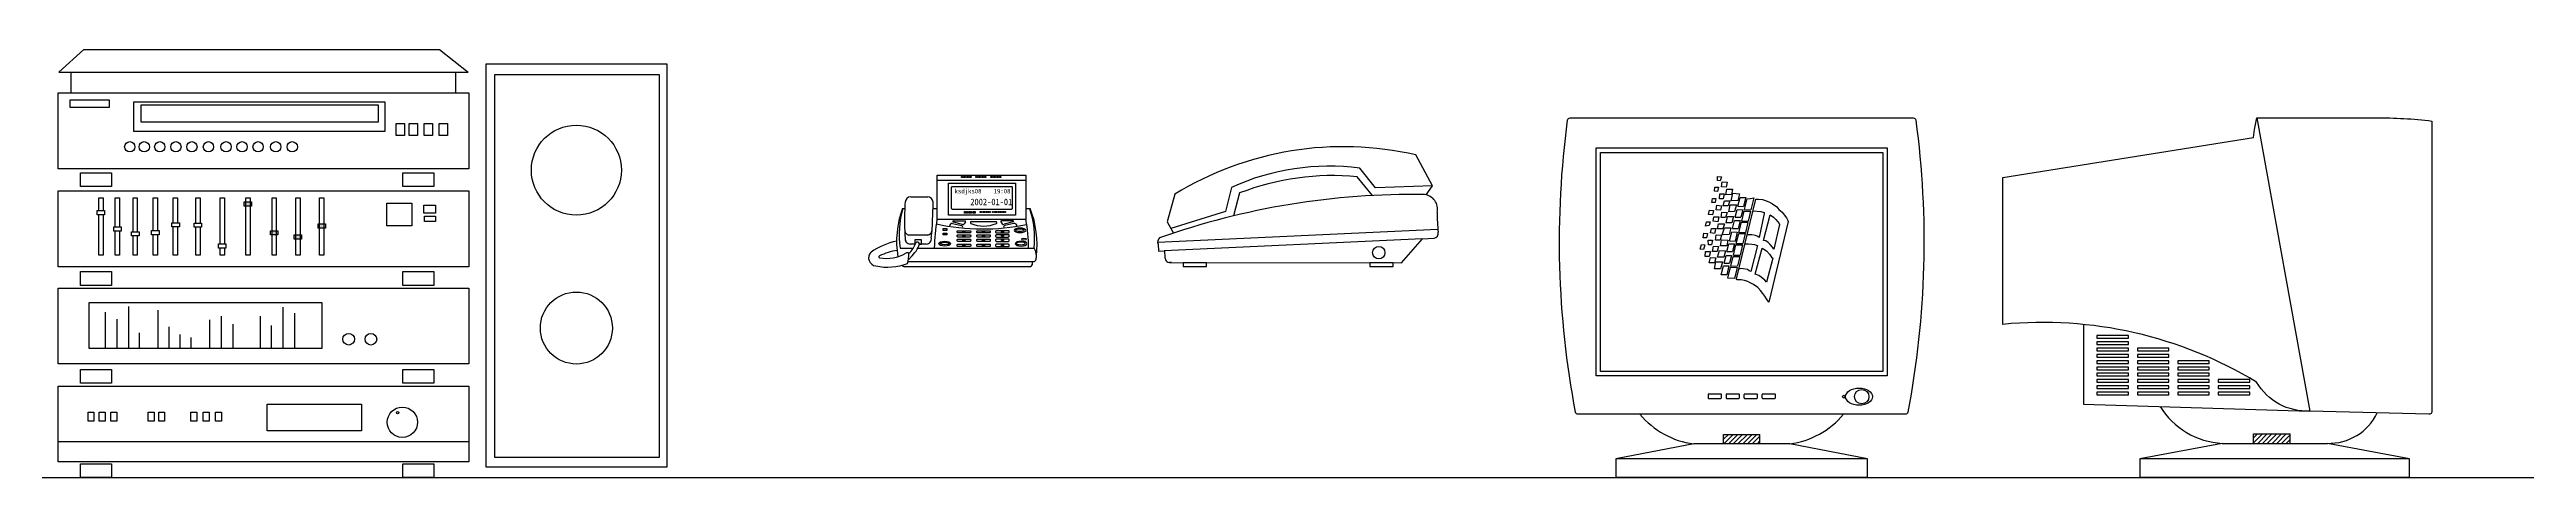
# Model space of a CAD drawing. Header units: inches. Extents: x 11.6 to 54.1, y 10.7 to 35.5.
# Drawn here: x 35.819 to 38.577, y 26.418 to 26.894 of the extents above; entities that cross this region are included whole.
import ezdxf

# ---------------------------------------------------------------- set-up
doc = ezdxf.new("R2010")
doc.units = ezdxf.units.IN
doc.header["$MEASUREMENT"] = 0
for name, color, linetype in [('02', 2, 'Continuous'), ('1', 1, 'Continuous'), ('4', 4, 'Continuous'), ('8', 8, 'Continuous')]:
    doc.layers.add(name, color=color, linetype=linetype)
doc.styles.add('STYLE2', font='')
doc.styles.get('STYLE2').set_extended_font_data('SimHei')
pattern_1 = [(45, (-18.2239644, 31.03808), (-0.00265165043, 0.00265165043), [])]

msp = doc.modelspace()

# ---------------------------------------------------------------- hatches: boundary and pattern name
at = {"layer": '8'}
h = msp.add_hatch(color=256, dxfattribs=at)
h.paths.add_polyline_path([(36.1196, 26.7003), (36.1179, 26.7003), (36.1179, 26.6957), (36.1196, 26.6957)])
h.paths.add_polyline_path([(36.1196, 26.6957), (36.1244, 26.6957), (36.1244, 26.7003), (36.1196, 26.7003)])
h.paths.add_polyline_path([(36.1263, 26.7003), (36.1244, 26.7003), (36.1244, 26.6957), (36.1263, 26.6957)])
h.paths.add_polyline_path([(36.0995, 26.688), (36.0979, 26.688), (36.0979, 26.6833), (36.0995, 26.6833)])
h.paths.add_polyline_path([(36.0979, 26.688), (36.0932, 26.688), (36.0932, 26.6833), (36.0979, 26.6833)])
h.paths.add_polyline_path([(36.0912, 26.6833), (36.0932, 26.6833), (36.0932, 26.688), (36.0912, 26.688)])
h.paths.add_polyline_path([(36.0667, 26.688), (36.0714, 26.688), (36.0714, 26.6926), (36.0667, 26.6926)])
h.paths.add_polyline_path([(36.0667, 26.6926), (36.065, 26.6926), (36.065, 26.688), (36.0667, 26.688)])
h.paths.add_polyline_path([(36.0733, 26.6926), (36.0714, 26.6926), (36.0714, 26.688), (36.0733, 26.688)])
h.paths.add_polyline_path([(36.0375, 26.7249), (36.0356, 26.7249), (36.0356, 26.7202), (36.0375, 26.7202)])
h.paths.add_polyline_path([(36.0422, 26.7202), (36.0422, 26.7249), (36.0375, 26.7249), (36.0375, 26.7202)])
h.paths.add_polyline_path([(36.0439, 26.7249), (36.0422, 26.7249), (36.0422, 26.7202), (36.0439, 26.7202)])
h = msp.add_hatch(dxfattribs=at)
h.set_pattern_fill('ANSI31,_O', color=256, scale=0.03)
h.set_pattern_definition(pattern_1)
h.paths.add_polyline_path([(37.7232, 26.4554), (37.7232, 26.4659), (37.6826, 26.4659), (37.6826, 26.4554)])
h = msp.add_hatch(dxfattribs=at)
h.set_pattern_fill('ANSI31,_O', color=256, scale=0.03)
h.set_pattern_definition(pattern_1)
h.paths.add_polyline_path([(38.2728, 26.4665), (38.2728, 26.456), (38.3134, 26.456), (38.3134, 26.4665)])

# ---------------------------------------------------------------- linework, layer by layer
at = {"layer": '02'}
for p, q in [((35.8293, 26.8694), (35.857, 26.8945)), ((35.857, 26.8945), (36.2532, 26.8945)), ((36.2532, 26.8945), (36.285, 26.8694)), ((35.8293, 26.8694), (36.285, 26.8694)), ((35.843, 26.8461), (35.843, 26.8694)), ((36.2712, 26.8461), (36.2712, 26.8694)), ((36.3049, 26.4295), (36.3049, 26.8785)), ((36.3049, 26.8785), (36.5061, 26.8785)), ((36.3148, 26.4403), (36.3148, 26.8666)), ((36.3148, 26.8666), (36.4978, 26.8666)), ((36.4978, 26.8666), (36.4978, 26.4403)), ((36.5061, 26.8785), (36.5061, 26.4295)), ((35.8285, 26.7617), (35.8285, 26.8461)), ((35.8285, 26.8461), (36.2857, 26.8461)), ((35.842, 26.8299), (35.842, 26.8386)), ((35.842, 26.8386), (35.8852, 26.8386)), ((35.8852, 26.8386), (35.8852, 26.8299)), ((35.9129, 26.8034), (35.9129, 26.8363)), ((35.9129, 26.8363), (36.1923, 26.8363)), ((35.921, 26.8138), (35.921, 26.8328)), ((35.921, 26.8328), (36.1849, 26.8328)), ((36.1849, 26.8328), (36.1849, 26.8138)), ((36.1923, 26.8363), (36.1923, 26.8034)), ((36.2857, 26.8461), (36.2857, 26.7617)), ((35.8852, 26.8299), (35.842, 26.8299)), ((36.1849, 26.8138), (35.921, 26.8138)), ((36.205, 26.7988), (36.205, 26.8121)), ((36.205, 26.8121), (36.2142, 26.8121)), ((36.2142, 26.8121), (36.2142, 26.7988)), ((36.2194, 26.7988), (36.2194, 26.8121)), ((36.2194, 26.8121), (36.2286, 26.8121)), ((36.2286, 26.8121), (36.2286, 26.7988)), ((36.2361, 26.7988), (36.2361, 26.8121)), ((36.2361, 26.8121), (36.2454, 26.8121)), ((36.2454, 26.8121), (36.2454, 26.7988)), ((36.2528, 26.7988), (36.2528, 26.8121)), ((36.2528, 26.8121), (36.2621, 26.8121)), ((36.2621, 26.8121), (36.2621, 26.7988)), ((38.2765, 26.8184), (38.3353, 26.4919)), ((36.1923, 26.8034), (35.9129, 26.8034)), ((36.2142, 26.7988), (36.205, 26.7988)), ((36.2286, 26.7988), (36.2194, 26.7988)), ((36.2454, 26.7988), (36.2361, 26.7988)), ((36.2621, 26.7988), (36.2528, 26.7988)), ((36.2857, 26.7617), (35.8285, 26.7617)), ((35.8536, 26.7421), (35.8536, 26.7573)), ((35.8536, 26.7573), (35.8881, 26.7573)), ((35.8881, 26.7573), (35.8881, 26.7421)), ((36.2124, 26.7421), (36.2124, 26.7573)), ((36.2124, 26.7573), (36.2468, 26.7573)), ((36.2468, 26.7573), (36.2468, 26.7421)), ((36.807, 26.7491), (36.906, 26.7491)), ((37.6759, 26.7486), (37.6761, 26.7533)), ((37.679, 26.7482), (37.6759, 26.7486)), ((37.6761, 26.7533), (37.6803, 26.7526)), ((37.6803, 26.7526), (37.679, 26.7482)), ((35.8285, 26.6526), (35.8285, 26.737)), ((35.8285, 26.737), (36.2857, 26.737)), ((35.8881, 26.7421), (35.8536, 26.7421)), ((35.8738, 26.7294), (35.8786, 26.7294)), ((35.8738, 26.7151), (35.8738, 26.7294)), ((35.8786, 26.7294), (35.8786, 26.7151)), ((35.8922, 26.7294), (35.8969, 26.7294)), ((35.8922, 26.6971), (35.8922, 26.7294)), ((35.8969, 26.7294), (35.8969, 26.6971)), ((35.9119, 26.7294), (35.9166, 26.7294)), ((35.9119, 26.6916), (35.9119, 26.7294)), ((35.9166, 26.7294), (35.9166, 26.6916)), ((35.9343, 26.7294), (35.939, 26.7294)), ((35.9343, 26.6929), (35.9343, 26.7294)), ((35.939, 26.7294), (35.939, 26.6929)), ((35.9567, 26.7294), (35.9614, 26.7294)), ((35.9567, 26.7017), (35.9567, 26.7294)), ((35.9614, 26.7294), (35.9614, 26.7017)), ((35.9818, 26.7294), (35.9865, 26.7294)), ((35.9818, 26.7012), (35.9818, 26.7294)), ((35.9865, 26.7294), (35.9865, 26.7012)), ((36.009, 26.7294), (36.0137, 26.7294)), ((36.009, 26.6781), (36.009, 26.7294)), ((36.0137, 26.7294), (36.0137, 26.6781)), ((36.0356, 26.7202), (36.0356, 26.7249)), ((36.0356, 26.7249), (36.0439, 26.7249)), ((36.0375, 26.6656), (36.0375, 26.7294)), ((36.0375, 26.7294), (36.0422, 26.7294)), ((36.0422, 26.7294), (36.0422, 26.6656)), ((36.0439, 26.7249), (36.0439, 26.7202)), ((36.0667, 26.6656), (36.0667, 26.7294)), ((36.0667, 26.7294), (36.0714, 26.7294)), ((36.0714, 26.7294), (36.0714, 26.6656)), ((36.0932, 26.6656), (36.0932, 26.7294)), ((36.0932, 26.7294), (36.0979, 26.7294)), ((36.0979, 26.7294), (36.0979, 26.6656)), ((36.1196, 26.6656), (36.1196, 26.7294)), ((36.1196, 26.7294), (36.1244, 26.7294)), ((36.1244, 26.7294), (36.1244, 26.6656)), ((36.1943, 26.6982), (36.1943, 26.7233)), ((36.1943, 26.7233), (36.2222, 26.7233)), ((36.2468, 26.7421), (36.2124, 26.7421)), ((36.2222, 26.7233), (36.2222, 26.6982)), ((36.2358, 26.7124), (36.2358, 26.7212)), ((36.2358, 26.7212), (36.2487, 26.7212)), ((36.2487, 26.7212), (36.2487, 26.7124)), ((36.2857, 26.737), (36.2857, 26.6526)), ((36.7777, 26.7305), (36.7966, 26.7304)), ((37.6698, 26.7241), (37.6702, 26.7285)), ((37.6733, 26.7241), (37.6698, 26.7241)), ((37.6702, 26.7285), (37.6742, 26.7285)), ((37.6727, 26.7367), (37.6731, 26.7411)), ((37.6761, 26.7365), (37.6727, 26.7367)), ((37.6731, 26.7411), (37.6769, 26.7411)), ((37.6742, 26.7285), (37.6733, 26.7241)), ((37.6746, 26.7159), (37.6752, 26.7211)), ((37.6752, 26.7211), (37.6803, 26.7205)), ((37.6769, 26.7411), (37.6761, 26.7365)), ((37.678, 26.7283), (37.6786, 26.7337)), ((37.6822, 26.7283), (37.678, 26.7283)), ((37.6786, 26.7337), (37.6832, 26.7337)), ((37.6805, 26.7415), (37.6813, 26.747)), ((37.6855, 26.7411), (37.6805, 26.7415)), ((37.6813, 26.747), (37.6868, 26.7467)), ((37.6832, 26.7337), (37.6822, 26.7283)), ((37.6824, 26.7203), (37.6836, 26.726)), ((37.6836, 26.726), (37.6897, 26.726)), ((37.6853, 26.7327), (37.6864, 26.7392)), ((37.6914, 26.7331), (37.6853, 26.7327)), ((37.6868, 26.7467), (37.6855, 26.7411)), ((37.6864, 26.7392), (37.6927, 26.7392)), ((37.6897, 26.726), (37.6878, 26.7203)), ((37.6887, 26.7138), (37.6902, 26.7216)), ((37.6902, 26.7216), (37.6969, 26.7216)), ((37.691, 26.7262), (37.6929, 26.7345)), ((37.6984, 26.7264), (37.691, 26.7262)), ((37.6927, 26.7392), (37.6914, 26.7331)), ((37.6929, 26.7345), (37.7003, 26.734)), ((37.6969, 26.7216), (37.695, 26.714)), ((37.6972, 26.6393), (37.7186, 26.728)), ((37.7003, 26.734), (37.6984, 26.7264)), ((37.6987, 26.72), (37.7011, 26.7296)), ((37.7011, 26.7296), (37.7074, 26.7296)), ((37.7074, 26.7296), (37.705, 26.7198)), ((37.706, 26.7164), (37.7089, 26.7283)), ((37.7089, 26.7283), (37.7128, 26.7288)), ((37.7128, 26.7288), (37.7163, 26.7293)), ((37.7163, 26.7293), (37.7131, 26.7159)), ((37.7169, 26.7295), (37.7169, 26.7295)), ((37.7186, 26.728), (37.7214, 26.728)), ((37.7214, 26.728), (37.7262, 26.7275)), ((37.7262, 26.7275), (37.7292, 26.7263)), ((37.7292, 26.7263), (37.7338, 26.7245)), ((37.7338, 26.7245), (37.7372, 26.7227)), ((37.7372, 26.7227), (37.7418, 26.7195)), ((35.8719, 26.7105), (35.8719, 26.7151)), ((35.8719, 26.7151), (35.8803, 26.7151)), ((35.8803, 26.7105), (35.8719, 26.7105)), ((35.8738, 26.6656), (35.8738, 26.7105)), ((35.8786, 26.7105), (35.8786, 26.6656)), ((35.8803, 26.7151), (35.8803, 26.7105)), ((35.8905, 26.6924), (35.8905, 26.6971)), ((35.8905, 26.6971), (35.8988, 26.6971)), ((35.8988, 26.6971), (35.8988, 26.6924)), ((35.9553, 26.6971), (35.9553, 26.7017)), ((35.9553, 26.7017), (35.9637, 26.7017)), ((35.9637, 26.6971), (35.9553, 26.6971)), ((35.9567, 26.6656), (35.9567, 26.6971)), ((35.9614, 26.6971), (35.9614, 26.6656)), ((35.9637, 26.7017), (35.9637, 26.6971)), ((35.9799, 26.6966), (35.9799, 26.7012)), ((35.9799, 26.7012), (35.9882, 26.7012)), ((35.9882, 26.6966), (35.9799, 26.6966)), ((35.9818, 26.6656), (35.9818, 26.6966)), ((35.9865, 26.6966), (35.9865, 26.6656)), ((35.9882, 26.7012), (35.9882, 26.6966)), ((36.0439, 26.7202), (36.0356, 26.7202)), ((36.1179, 26.6957), (36.1179, 26.7003)), ((36.1179, 26.7003), (36.1263, 26.7003)), ((36.1263, 26.6957), (36.1179, 26.6957)), ((36.1263, 26.7003), (36.1263, 26.6957)), ((36.2222, 26.6982), (36.1943, 26.6982)), ((36.2487, 26.7124), (36.2358, 26.7124)), ((36.2363, 26.7029), (36.2363, 26.709)), ((36.2363, 26.709), (36.2485, 26.709)), ((36.2485, 26.7029), (36.2363, 26.7029)), ((36.2485, 26.709), (36.2485, 26.7029)), ((36.7713, 26.7173), (36.7685, 26.7173)), ((36.807, 26.7173), (36.8029, 26.7173)), ((36.8243, 26.7008), (36.8342, 26.6986)), ((36.8249, 26.7027), (36.835, 26.7)), ((36.8252, 26.7036), (36.8382, 26.7036)), ((36.8386, 26.7028), (36.8372, 26.7004)), ((36.8451, 26.7029), (36.8727, 26.7029)), ((36.8782, 26.7028), (36.8796, 26.7004)), ((36.8916, 26.7036), (36.8786, 26.7036)), ((36.8919, 26.7027), (36.8818, 26.7)), ((36.8925, 26.7008), (36.8826, 26.6986)), ((36.9108, 26.7173), (36.906, 26.7173)), ((37.3645, 26.6942), (37.0526, 26.6796)), ((37.6626, 26.698), (37.6637, 26.7027)), ((37.6666, 26.6985), (37.6626, 26.698)), ((37.6637, 26.7027), (37.6677, 26.7025)), ((37.666, 26.7109), (37.667, 26.7155)), ((37.6704, 26.7104), (37.666, 26.7109)), ((37.6677, 26.7025), (37.6666, 26.6985)), ((37.667, 26.7155), (37.6715, 26.7153)), ((37.6681, 26.6905), (37.6694, 26.6953)), ((37.6694, 26.6953), (37.674, 26.6953)), ((37.6715, 26.7153), (37.6704, 26.7104)), ((37.6712, 26.7033), (37.6719, 26.7083)), ((37.6763, 26.7027), (37.6712, 26.7033)), ((37.6719, 26.7083), (37.6775, 26.7081)), ((37.674, 26.6953), (37.6725, 26.6896)), ((37.6792, 26.7155), (37.6746, 26.7159)), ((37.6761, 26.6947), (37.6769, 26.7006)), ((37.682, 26.6947), (37.6761, 26.6947)), ((37.6775, 26.7081), (37.6763, 26.7027)), ((37.6769, 26.7006), (37.6836, 26.7006)), ((37.6803, 26.7205), (37.6792, 26.7155)), ((37.6799, 26.7075), (37.6809, 26.7134)), ((37.6849, 26.7073), (37.6799, 26.7075)), ((37.6809, 26.7134), (37.6866, 26.7132)), ((37.6811, 26.6882), (37.6836, 26.6959)), ((37.6836, 26.7006), (37.682, 26.6947)), ((37.6878, 26.7203), (37.6824, 26.7203)), ((37.6836, 26.6959), (37.6908, 26.6959)), ((37.6866, 26.7132), (37.6849, 26.7073)), ((37.6857, 26.7014), (37.687, 26.7085)), ((37.6918, 26.7014), (37.6857, 26.7014)), ((37.687, 26.7085), (37.6937, 26.7085)), ((37.695, 26.714), (37.6887, 26.7138)), ((37.6908, 26.6959), (37.6891, 26.6884)), ((37.6937, 26.7085), (37.6918, 26.7014)), ((37.6927, 26.6954), (37.6949, 26.7042)), ((37.6927, 26.6954), (37.6989, 26.6953)), ((37.6949, 26.7042), (37.7011, 26.704)), ((37.6957, 26.7077), (37.6978, 26.7163)), ((37.6957, 26.7077), (37.702, 26.7077)), ((37.6978, 26.7163), (37.7041, 26.7161)), ((37.6987, 26.72), (37.705, 26.7198)), ((37.7011, 26.704), (37.6989, 26.6953)), ((37.6998, 26.6909), (37.7025, 26.7021)), ((37.7041, 26.7161), (37.702, 26.7077)), ((37.7025, 26.7021), (37.7097, 26.7019)), ((37.7029, 26.7034), (37.7056, 26.7146)), ((37.7029, 26.7034), (37.7101, 26.7035)), ((37.7056, 26.7146), (37.7127, 26.7144)), ((37.706, 26.7164), (37.7131, 26.7159)), ((37.7097, 26.7019), (37.707, 26.6907)), ((37.7127, 26.7144), (37.7101, 26.7035)), ((37.7115, 26.7019), (37.7116, 26.7019)), ((37.7155, 26.7149), (37.7241, 26.7142)), ((37.7278, 26.7121), (37.7225, 26.6852)), ((37.7241, 26.7142), (37.728, 26.7132)), ((37.7273, 26.6818), (37.7347, 26.7103)), ((37.728, 26.7132), (37.7278, 26.7121)), ((37.7545, 26.7029), (37.7331, 26.6133)), ((37.7347, 26.7103), (37.7381, 26.708)), ((37.7381, 26.708), (37.7409, 26.7054)), ((37.745, 26.6995), (37.7388, 26.6721)), ((37.7409, 26.7054), (37.7427, 26.7029)), ((37.7418, 26.7195), (37.7443, 26.7165)), ((37.7427, 26.7029), (37.7446, 26.7008)), ((37.7443, 26.7165), (37.748, 26.7135)), ((37.7446, 26.7008), (37.745, 26.6995)), ((37.748, 26.7135), (37.7501, 26.7105)), ((37.7501, 26.7105), (37.7526, 26.707)), ((37.7526, 26.707), (37.7542, 26.7041)), ((37.7542, 26.7041), (37.7545, 26.7029)), ((35.8988, 26.6924), (35.8905, 26.6924)), ((35.8922, 26.6656), (35.8922, 26.6924)), ((35.8969, 26.6924), (35.8969, 26.6656)), ((35.9103, 26.6869), (35.9103, 26.6916)), ((35.9103, 26.6916), (35.9186, 26.6916)), ((35.9186, 26.6869), (35.9103, 26.6869)), ((35.9119, 26.6656), (35.9119, 26.6869)), ((35.9166, 26.6869), (35.9166, 26.6656)), ((35.9186, 26.6916), (35.9186, 26.6869)), ((35.9326, 26.6883), (35.9326, 26.6929)), ((35.9326, 26.6929), (35.941, 26.6929)), ((35.941, 26.6883), (35.9326, 26.6883)), ((35.9343, 26.6656), (35.9343, 26.6883)), ((35.939, 26.6883), (35.939, 26.6656)), ((35.941, 26.6929), (35.941, 26.6883)), ((36.0069, 26.6734), (36.0069, 26.6781)), ((36.0069, 26.6781), (36.0152, 26.6781)), ((36.0152, 26.6734), (36.0069, 26.6734)), ((36.009, 26.6656), (36.009, 26.6734)), ((36.0137, 26.6734), (36.0137, 26.6656)), ((36.0152, 26.6781), (36.0152, 26.6734)), ((36.065, 26.688), (36.065, 26.6926)), ((36.065, 26.6926), (36.0733, 26.6926)), ((36.0733, 26.688), (36.065, 26.688)), ((36.0733, 26.6926), (36.0733, 26.688)), ((36.0912, 26.6833), (36.0912, 26.688)), ((36.0912, 26.688), (36.0995, 26.688)), ((36.0995, 26.6833), (36.0912, 26.6833)), ((36.0995, 26.688), (36.0995, 26.6833)), ((36.7659, 26.6734), (36.7807, 26.6734)), ((36.7754, 26.688), (36.7968, 26.688)), ((36.7828, 26.6778), (36.7772, 26.6778)), ((36.7856, 26.6734), (36.9151, 26.6734)), ((36.795, 26.6778), (36.7875, 26.6778)), ((37.0531, 26.6776), (37.0534, 26.67)), ((37.0534, 26.67), (37.0604, 26.6704)), ((37.3476, 26.6839), (37.0599, 26.6703)), ((37.6565, 26.6724), (37.658, 26.6773)), ((37.6605, 26.6718), (37.6565, 26.6724)), ((37.658, 26.6773), (37.662, 26.6771)), ((37.6601, 26.685), (37.6607, 26.6899)), ((37.6637, 26.685), (37.6601, 26.685)), ((37.662, 26.6771), (37.6605, 26.6718)), ((37.6607, 26.6899), (37.6647, 26.6896)), ((37.6622, 26.6642), (37.6624, 26.6697)), ((37.6624, 26.6697), (37.6683, 26.6695)), ((37.6647, 26.6896), (37.6637, 26.685)), ((37.6656, 26.6823), (37.6704, 26.6821)), ((37.6658, 26.6771), (37.6656, 26.6823)), ((37.6694, 26.6771), (37.6658, 26.6771)), ((37.6683, 26.6695), (37.6668, 26.664)), ((37.6725, 26.6896), (37.6681, 26.6905)), ((37.6704, 26.6821), (37.6694, 26.6771)), ((37.6702, 26.6697), (37.6715, 26.6754)), ((37.6757, 26.6697), (37.6702, 26.6697)), ((37.6715, 26.6754), (37.6771, 26.6752)), ((37.6736, 26.6821), (37.6746, 26.688)), ((37.6788, 26.6823), (37.6736, 26.6821)), ((37.6746, 26.688), (37.6803, 26.6878)), ((37.6771, 26.6752), (37.6757, 26.6697)), ((37.6761, 26.6634), (37.678, 26.6708)), ((37.678, 26.6708), (37.6847, 26.6703)), ((37.6803, 26.6878), (37.6788, 26.6823)), ((37.6792, 26.6758), (37.6805, 26.6825)), ((37.6862, 26.676), (37.6792, 26.6758)), ((37.6805, 26.6825), (37.6874, 26.6823)), ((37.6891, 26.6884), (37.6811, 26.6882)), ((37.6847, 26.6703), (37.6828, 26.6632)), ((37.6874, 26.6823), (37.6862, 26.676)), ((37.6864, 26.6695), (37.6885, 26.678)), ((37.6864, 26.6695), (37.6926, 26.6696)), ((37.6885, 26.678), (37.6947, 26.678)), ((37.6893, 26.6816), (37.6917, 26.6914)), ((37.6893, 26.6816), (37.6955, 26.6813)), ((37.6917, 26.6914), (37.6979, 26.6913)), ((37.6947, 26.678), (37.6926, 26.6696)), ((37.6937, 26.6656), (37.6965, 26.6771)), ((37.6979, 26.6913), (37.6955, 26.6813)), ((37.6965, 26.6771), (37.7037, 26.6769)), ((37.6968, 26.6785), (37.6995, 26.6897)), ((37.6968, 26.6785), (37.7042, 26.6786)), ((37.6995, 26.6897), (37.7068, 26.6895)), ((37.6998, 26.6909), (37.707, 26.6907)), ((37.7037, 26.6769), (37.701, 26.6656)), ((37.7068, 26.6895), (37.7042, 26.6786)), ((37.7066, 26.678), (37.7106, 26.6781)), ((37.711, 26.688), (37.709, 26.6881)), ((37.7106, 26.6781), (37.7142, 26.6779)), ((37.7142, 26.688), (37.711, 26.688)), ((37.7204, 26.6763), (37.7131, 26.6473)), ((37.7184, 26.6875), (37.7142, 26.688)), ((37.7142, 26.6779), (37.717, 26.6774)), ((37.717, 26.6774), (37.72, 26.6763)), ((37.7179, 26.6443), (37.7255, 26.6735)), ((37.7207, 26.6864), (37.7184, 26.6875)), ((37.72, 26.6763), (37.7204, 26.6763)), ((37.7225, 26.6852), (37.7207, 26.6864)), ((37.7255, 26.6735), (37.7276, 26.6724)), ((37.7296, 26.6815), (37.7273, 26.6818)), ((37.7276, 26.6724), (37.7306, 26.6705)), ((37.7324, 26.6797), (37.7296, 26.6815)), ((37.7306, 26.6705), (37.734, 26.6666)), ((37.7345, 26.6774), (37.7324, 26.6797)), ((37.734, 26.6666), (37.7361, 26.6634)), ((37.7372, 26.6744), (37.7345, 26.6774)), ((37.7388, 26.6721), (37.7372, 26.6744)), ((36.2857, 26.6526), (35.8285, 26.6526)), ((35.8536, 26.6319), (35.8536, 26.6472)), ((35.8536, 26.6472), (35.8881, 26.6472)), ((35.8786, 26.6656), (35.8738, 26.6656)), ((35.8881, 26.6472), (35.8881, 26.6319)), ((35.8969, 26.6656), (35.8922, 26.6656)), ((35.9166, 26.6656), (35.9119, 26.6656)), ((35.939, 26.6656), (35.9343, 26.6656)), ((35.9614, 26.6656), (35.9567, 26.6656)), ((35.9865, 26.6656), (35.9818, 26.6656)), ((36.0137, 26.6656), (36.009, 26.6656)), ((36.0422, 26.6656), (36.0375, 26.6656)), ((36.0714, 26.6656), (36.0667, 26.6656)), ((36.0979, 26.6656), (36.0932, 26.6656)), ((36.1244, 26.6656), (36.1196, 26.6656)), ((36.2124, 26.6319), (36.2124, 26.6472)), ((36.2124, 26.6472), (36.2468, 26.6472)), ((36.2468, 26.6472), (36.2468, 26.6319)), ((36.77, 26.6531), (36.911, 26.6531)), ((36.7746, 26.6584), (36.9144, 26.6584)), ((36.9128, 26.6584), (36.9128, 26.6549)), ((37.6668, 26.664), (37.6622, 26.6642)), ((37.6666, 26.6569), (37.6683, 26.6628)), ((37.6727, 26.6571), (37.6666, 26.6569)), ((37.6683, 26.6628), (37.6742, 26.6626)), ((37.6725, 26.6502), (37.6742, 26.6582)), ((37.6794, 26.6502), (37.6725, 26.6502)), ((37.6742, 26.6626), (37.6727, 26.6571)), ((37.6742, 26.6582), (37.6815, 26.658)), ((37.6828, 26.6632), (37.6761, 26.6634)), ((37.6815, 26.658), (37.6794, 26.6502)), ((37.6801, 26.6438), (37.6825, 26.6537)), ((37.6862, 26.6438), (37.6801, 26.6438)), ((37.6825, 26.6537), (37.6886, 26.6535)), ((37.6833, 26.6568), (37.6854, 26.6653)), ((37.6833, 26.6568), (37.6894, 26.6567)), ((37.6854, 26.6653), (37.6915, 26.6653)), ((37.6886, 26.6535), (37.6862, 26.6438)), ((37.6875, 26.6401), (37.6904, 26.652)), ((37.6948, 26.6397), (37.6875, 26.6401)), ((37.6915, 26.6653), (37.6894, 26.6567)), ((37.6904, 26.652), (37.6978, 26.6519)), ((37.6907, 26.6532), (37.6934, 26.6642)), ((37.6907, 26.6532), (37.6982, 26.6536)), ((37.6934, 26.6642), (37.7007, 26.6642)), ((37.6937, 26.6656), (37.701, 26.6656)), ((37.6978, 26.6519), (37.6948, 26.6396)), ((37.6979, 26.6381), (37.6972, 26.6393)), ((37.7007, 26.6642), (37.6982, 26.6536)), ((37.7, 26.6508), (37.7007, 26.6508)), ((37.7046, 26.6505), (37.7002, 26.6508)), ((37.7002, 26.6508), (37.7011, 26.6507)), ((37.7092, 26.6494), (37.7046, 26.6505)), ((37.7112, 26.6482), (37.7092, 26.6494)), ((37.7131, 26.6473), (37.7112, 26.6482)), ((37.7218, 26.643), (37.7179, 26.6443)), ((37.7246, 26.6409), (37.7218, 26.643)), ((37.7287, 26.6377), (37.7246, 26.6409)), ((37.7375, 26.6623), (37.7303, 26.6354)), ((37.7361, 26.6634), (37.7375, 26.6623)), ((35.8285, 26.5444), (35.8285, 26.6288)), ((35.8285, 26.6288), (36.2857, 26.6288)), ((35.8881, 26.6319), (35.8536, 26.6319)), ((35.8632, 26.5617), (35.8632, 26.6129)), ((35.8632, 26.6129), (36.1221, 26.6129)), ((36.1221, 26.6129), (36.1221, 26.5617)), ((36.2468, 26.6319), (36.2124, 26.6319)), ((36.2857, 26.6288), (36.2857, 26.5444)), ((37.7023, 26.6381), (37.6979, 26.6381)), ((37.706, 26.6372), (37.7023, 26.6381)), ((37.7096, 26.6361), (37.706, 26.6372)), ((37.7124, 26.6347), (37.7096, 26.6361)), ((37.7161, 26.6328), (37.7124, 26.6347)), ((37.7209, 26.6294), (37.7161, 26.6328)), ((37.7239, 26.6262), (37.7209, 26.6294)), ((37.7264, 26.6227), (37.7239, 26.6262)), ((37.7287, 26.62), (37.7264, 26.6227)), ((37.7303, 26.6354), (37.7287, 26.6377)), ((37.7303, 26.617), (37.7287, 26.62)), ((37.7331, 26.6133), (37.7303, 26.617)), ((35.8809, 26.6019), (35.8809, 26.5615)), ((35.894, 26.5941), (35.894, 26.5615)), ((35.9068, 26.6082), (35.9068, 26.5615)), ((35.9397, 26.6044), (35.9397, 26.5615)), ((35.9519, 26.5859), (35.9519, 26.5615)), ((35.9972, 26.5934), (35.9972, 26.5615)), ((36.0099, 26.5976), (36.0099, 26.5615)), ((36.0229, 26.5888), (36.0229, 26.5619)), ((36.0534, 26.5976), (36.0534, 26.5615)), ((36.0658, 26.5874), (36.0658, 26.5619)), ((36.0788, 26.6075), (36.0788, 26.5615)), ((36.0916, 26.6008), (36.0916, 26.5619)), ((36.1221, 26.5617), (35.8632, 26.5617)), ((35.9188, 26.5792), (35.9188, 26.5615)), ((35.9639, 26.5771), (35.9639, 26.5615)), ((35.9762, 26.5739), (35.9762, 26.5615)), ((36.2857, 26.5444), (35.8285, 26.5444)), ((35.8536, 26.523), (35.8536, 26.5383)), ((35.8536, 26.5383), (35.8881, 26.5383)), ((35.8881, 26.5383), (35.8881, 26.523)), ((36.2124, 26.523), (36.2124, 26.5383)), ((36.2124, 26.5383), (36.2468, 26.5383)), ((36.2468, 26.5383), (36.2468, 26.523)), ((35.8285, 26.4353), (35.8285, 26.5197)), ((35.8285, 26.5197), (36.2857, 26.5197)), ((35.8881, 26.523), (35.8536, 26.523)), ((36.2468, 26.523), (36.2124, 26.523)), ((36.2857, 26.5197), (36.2857, 26.4353)), ((35.8618, 26.4807), (35.8618, 26.4909)), ((35.8618, 26.4909), (35.8684, 26.4909)), ((35.8684, 26.4807), (35.8618, 26.4807)), ((35.8684, 26.4909), (35.8684, 26.4807)), ((35.8742, 26.4807), (35.8742, 26.4909)), ((35.8742, 26.4909), (35.8808, 26.4909)), ((35.8808, 26.4807), (35.8742, 26.4807)), ((35.8808, 26.4909), (35.8808, 26.4807)), ((35.8873, 26.4807), (35.8873, 26.4909)), ((35.8873, 26.4909), (35.8939, 26.4909)), ((35.8939, 26.4807), (35.8873, 26.4807)), ((35.8939, 26.4909), (35.8939, 26.4807)), ((35.9289, 26.4807), (35.9289, 26.4909)), ((35.9289, 26.4909), (35.9354, 26.4909)), ((35.9354, 26.4807), (35.9289, 26.4807)), ((35.9354, 26.4909), (35.9354, 26.4807)), ((35.9405, 26.4807), (35.9405, 26.4909)), ((35.9405, 26.4909), (35.9471, 26.4909)), ((35.9471, 26.4807), (35.9405, 26.4807)), ((35.9471, 26.4909), (35.9471, 26.4807)), ((35.9762, 26.4807), (35.9762, 26.4909)), ((35.9762, 26.4909), (35.9828, 26.4909)), ((35.9828, 26.4807), (35.9762, 26.4807)), ((35.9828, 26.4909), (35.9828, 26.4807)), ((35.99, 26.4807), (35.99, 26.4909)), ((35.99, 26.4909), (35.9966, 26.4909)), ((35.9966, 26.4807), (35.99, 26.4807)), ((35.9966, 26.4909), (35.9966, 26.4807)), ((36.0039, 26.4807), (36.0039, 26.4909)), ((36.0039, 26.4909), (36.0104, 26.4909)), ((36.0104, 26.4807), (36.0039, 26.4807)), ((36.0104, 26.4909), (36.0104, 26.4807)), ((36.0614, 26.4698), (36.0614, 26.4996)), ((36.0614, 26.4996), (36.1663, 26.4996)), ((36.1663, 26.4996), (36.1663, 26.4698)), ((35.8285, 26.4581), (36.2857, 26.4581)), ((36.1663, 26.4698), (36.0614, 26.4698)), ((37.7564, 26.4554), (37.6494, 26.4554)), ((37.6826, 26.4659), (37.7232, 26.4659)), ((37.6826, 26.4554), (37.6826, 26.4659)), ((37.7232, 26.4554), (37.7232, 26.4659)), ((38.2377, 26.456), (38.3549, 26.456)), ((38.2728, 26.456), (38.2728, 26.4665)), ((38.2728, 26.4665), (38.3134, 26.4665)), ((38.3134, 26.456), (38.3134, 26.4665)), ((36.2857, 26.4353), (35.8285, 26.4353)), ((35.8536, 26.418), (35.8536, 26.4333)), ((35.8536, 26.4333), (35.8881, 26.4333)), ((35.8881, 26.418), (35.8536, 26.418)), ((35.8881, 26.4333), (35.8881, 26.418)), ((36.2124, 26.418), (36.2124, 26.4333)), ((36.2124, 26.4333), (36.2468, 26.4333)), ((36.2468, 26.418), (36.2124, 26.418)), ((36.2468, 26.4333), (36.2468, 26.418)), ((36.5061, 26.4295), (36.3049, 26.4295)), ((36.4978, 26.4403), (36.3148, 26.4403)), ((37.8429, 26.4386), (37.5629, 26.4386)), ((38.4463, 26.4386), (38.1463, 26.4386)), ((38.4463, 26.4386), (38.1463, 26.4386))]:
    msp.add_line(p, q, dxfattribs=at)
for points in [[(37.5208, 26.4884, -0.362318), (37.518, 26.4907, -0.080728), (37.5091, 26.8159, -0.377356), (37.5119, 26.8184), (37.8939, 26.8184, -0.377356), (37.8967, 26.8159, -0.080728), (37.8878, 26.4907, -0.362318), (37.885, 26.4884)], [(38.4678, 26.4884), (38.3353, 26.4919, -0.278276), (38.2761, 26.5241, 0.161731), (37.9935, 26.5885), (37.9935, 26.752), (38.2725, 26.7967), (38.2737, 26.8054), (38.2765, 26.8184), (38.409, 26.8184, -0.03255), (38.4713, 26.8149), (38.4713, 26.4919, -0.414214)], [(36.8242, 26.7421), (36.8897, 26.7421, -0.414214), (36.8906, 26.7412), (36.8906, 26.7174, -0.414214), (36.8897, 26.7165), (36.8242, 26.7165, -0.414214), (36.8233, 26.7174), (36.8233, 26.7412, -0.414214)], [(36.8304, 26.6928), (36.8436, 26.6928, -0.414214), (36.8445, 26.6919), (36.8445, 26.6913, -0.414214), (36.8436, 26.6904), (36.8304, 26.6904, -0.414214), (36.8295, 26.6913), (36.8295, 26.6919, -0.414214)], [(36.8304, 26.6883), (36.8436, 26.6883, -0.414214), (36.8445, 26.6874), (36.8445, 26.6866, -0.414214), (36.8436, 26.6857), (36.8304, 26.6857, -0.414214), (36.8295, 26.6866), (36.8295, 26.6874, -0.414214)], [(36.8304, 26.6835), (36.8436, 26.6835, -0.414214), (36.8445, 26.6826), (36.8445, 26.6817, -0.414214), (36.8436, 26.6808), (36.8304, 26.6808, -0.414214), (36.8295, 26.6817), (36.8295, 26.6826, -0.414214)], [(36.8304, 26.6778), (36.8436, 26.6778, -0.414214), (36.8445, 26.6769), (36.8445, 26.6759, -0.414214), (36.8436, 26.675), (36.8304, 26.675, -0.414214), (36.8295, 26.6759), (36.8295, 26.6769, -0.414214)], [(36.8522, 26.6928), (36.8654, 26.6928, -0.414214), (36.8663, 26.6919), (36.8663, 26.6913, -0.414214), (36.8654, 26.6904), (36.8522, 26.6904, -0.414214), (36.8513, 26.6913), (36.8513, 26.6919, -0.414214)], [(36.8522, 26.6883), (36.8654, 26.6883, -0.414214), (36.8663, 26.6874), (36.8663, 26.6866, -0.414214), (36.8654, 26.6857), (36.8522, 26.6857, -0.414214), (36.8513, 26.6866), (36.8513, 26.6874, -0.414214)], [(36.8522, 26.6835), (36.8654, 26.6835, -0.414214), (36.8663, 26.6826), (36.8663, 26.6817, -0.414214), (36.8654, 26.6808), (36.8522, 26.6808, -0.414214), (36.8513, 26.6817), (36.8513, 26.6826, -0.414214)], [(36.8522, 26.6778), (36.8654, 26.6778, -0.414214), (36.8663, 26.6769), (36.8663, 26.6759, -0.414214), (36.8654, 26.675), (36.8522, 26.675, -0.414214), (36.8513, 26.6759), (36.8513, 26.6769, -0.414214)], [(36.8864, 26.6928), (36.8732, 26.6928, 0.414214), (36.8723, 26.6919), (36.8723, 26.6913, 0.414214), (36.8732, 26.6904), (36.8864, 26.6904, 0.414214), (36.8873, 26.6913), (36.8873, 26.6919, 0.414214)], [(36.8864, 26.6883), (36.8732, 26.6883, 0.414214), (36.8723, 26.6874), (36.8723, 26.6866, 0.414214), (36.8732, 26.6857), (36.8864, 26.6857, 0.414214), (36.8873, 26.6866), (36.8873, 26.6874, 0.414214)], [(36.8864, 26.6835), (36.8732, 26.6835, 0.414214), (36.8723, 26.6826), (36.8723, 26.6817, 0.414214), (36.8732, 26.6808), (36.8864, 26.6808, 0.414214), (36.8873, 26.6817), (36.8873, 26.6826, 0.414214)], [(36.8864, 26.6778), (36.8732, 26.6778, 0.414214), (36.8723, 26.6769), (36.8723, 26.6759, 0.414214), (36.8732, 26.675), (36.8864, 26.675, 0.414214), (36.8873, 26.6759), (36.8873, 26.6769, 0.414214)], [(37.6664, 26.5059), (37.6794, 26.5059, 0.414214), (37.6804, 26.5069), (37.6804, 26.5099, 0.414214), (37.6794, 26.5109), (37.6664, 26.5109, 0.414214), (37.6654, 26.5099), (37.6654, 26.5069, 0.414214)], [(37.6864, 26.5059), (37.6994, 26.5059, 0.414214), (37.7004, 26.5069), (37.7004, 26.5099, 0.414214), (37.6994, 26.5109), (37.6864, 26.5109, 0.414214), (37.6854, 26.5099), (37.6854, 26.5069, 0.414214)], [(37.7064, 26.5059), (37.7194, 26.5059, 0.414214), (37.7204, 26.5069), (37.7204, 26.5099, 0.414214), (37.7194, 26.5109), (37.7064, 26.5109, 0.414214), (37.7054, 26.5099), (37.7054, 26.5069, 0.414214)], [(37.7264, 26.5059), (37.7394, 26.5059, 0.414214), (37.7404, 26.5069), (37.7404, 26.5099, 0.414214), (37.7394, 26.5109), (37.7264, 26.5109, 0.414214), (37.7254, 26.5099), (37.7254, 26.5069, 0.414214)]]:
    msp.add_lwpolyline(points, format="xyb", close=True, dxfattribs=at)
for points in [[(37.5408, 26.785), (37.865, 26.785), (37.865, 26.531), (37.5408, 26.531)], [(37.5458, 26.78), (37.86, 26.78), (37.86, 26.536), (37.5458, 26.536)], [(36.807, 26.7546), (36.906, 26.7546), (36.906, 26.7052), (36.807, 26.7052)], [(36.8341, 26.7531), (36.8349, 26.7531), (36.8349, 26.7521), (36.8341, 26.7521)], [(36.8357, 26.7531), (36.8365, 26.7531), (36.8365, 26.7521), (36.8357, 26.7521)], [(36.8373, 26.7531), (36.8381, 26.7531), (36.8381, 26.7521), (36.8373, 26.7521)], [(36.8386, 26.7531), (36.8393, 26.7531), (36.8393, 26.7521), (36.8386, 26.7521)], [(36.8406, 26.7531), (36.8422, 26.7531), (36.8422, 26.7521), (36.8406, 26.7521)], [(36.843, 26.7531), (36.8438, 26.7531), (36.8438, 26.7521), (36.843, 26.7521)], [(36.8444, 26.7531), (36.8452, 26.7531), (36.8452, 26.7521), (36.8444, 26.7521)], [(36.8504, 26.7531), (36.8511, 26.7531), (36.8511, 26.7521), (36.8504, 26.7521)], [(36.8519, 26.7531), (36.8527, 26.7531), (36.8527, 26.7521), (36.8519, 26.7521)], [(36.8536, 26.7531), (36.8544, 26.7531), (36.8544, 26.7521), (36.8536, 26.7521)], [(36.8548, 26.7531), (36.8556, 26.7531), (36.8556, 26.7521), (36.8548, 26.7521)], [(36.8568, 26.7531), (36.8585, 26.7531), (36.8585, 26.7521), (36.8568, 26.7521)], [(36.8592, 26.7531), (36.86, 26.7531), (36.86, 26.7521), (36.8592, 26.7521)], [(36.8607, 26.7531), (36.8615, 26.7531), (36.8615, 26.7521), (36.8607, 26.7521)], [(36.8671, 26.7531), (36.8679, 26.7531), (36.8679, 26.7521), (36.8671, 26.7521)], [(36.8686, 26.7531), (36.8694, 26.7531), (36.8694, 26.7521), (36.8686, 26.7521)], [(36.8703, 26.7531), (36.8711, 26.7531), (36.8711, 26.7521), (36.8703, 26.7521)], [(36.8715, 26.7531), (36.8723, 26.7531), (36.8723, 26.7521), (36.8715, 26.7521)], [(36.8735, 26.7531), (36.8752, 26.7531), (36.8752, 26.7521), (36.8735, 26.7521)], [(36.876, 26.7531), (36.8767, 26.7531), (36.8767, 26.7521), (36.876, 26.7521)], [(36.8774, 26.7531), (36.8782, 26.7531), (36.8782, 26.7521), (36.8774, 26.7521)], [(36.8197, 26.7457), (36.8942, 26.7457), (36.8942, 26.7101), (36.8197, 26.7101)], [(36.8137, 26.6952), (36.8179, 26.6952), (36.8179, 26.6931), (36.8137, 26.6931)], [(36.8375, 26.7142), (36.8387, 26.7142), (36.8387, 26.7122), (36.8375, 26.7122)], [(36.8398, 26.7142), (36.841, 26.7142), (36.841, 26.7122), (36.8398, 26.7122)], [(36.8423, 26.7142), (36.8435, 26.7142), (36.8435, 26.7122), (36.8423, 26.7122)], [(36.8441, 26.7142), (36.8453, 26.7142), (36.8453, 26.7122), (36.8441, 26.7122)], [(36.8471, 26.7142), (36.8496, 26.7142), (36.8496, 26.7122), (36.8471, 26.7122)], [(36.8551, 26.714), (36.8558, 26.714), (36.8558, 26.713), (36.8551, 26.713)], [(36.8566, 26.714), (36.8574, 26.714), (36.8574, 26.713), (36.8566, 26.713)], [(36.8583, 26.714), (36.8591, 26.714), (36.8591, 26.713), (36.8583, 26.713)], [(36.8595, 26.714), (36.8603, 26.714), (36.8603, 26.713), (36.8595, 26.713)], [(36.8615, 26.714), (36.8632, 26.714), (36.8632, 26.713), (36.8615, 26.713)], [(36.8639, 26.714), (36.8647, 26.714), (36.8647, 26.713), (36.8639, 26.713)], [(36.8654, 26.714), (36.8662, 26.714), (36.8662, 26.713), (36.8654, 26.713)], [(36.8686, 26.714), (36.8693, 26.714), (36.8693, 26.713), (36.8686, 26.713)], [(36.8701, 26.714), (36.8709, 26.714), (36.8709, 26.713), (36.8701, 26.713)], [(36.8718, 26.714), (36.8726, 26.714), (36.8726, 26.713), (36.8718, 26.713)], [(36.873, 26.714), (36.8738, 26.714), (36.8738, 26.713), (36.873, 26.713)], [(36.875, 26.714), (36.8767, 26.714), (36.8767, 26.713), (36.875, 26.713)], [(36.8774, 26.714), (36.8782, 26.714), (36.8782, 26.713), (36.8774, 26.713)], [(36.8789, 26.714), (36.8797, 26.714), (36.8797, 26.713), (36.8789, 26.713)], [(36.8802, 26.714), (36.8809, 26.714), (36.8809, 26.713), (36.8802, 26.713)], [(36.8814, 26.714), (36.8819, 26.714), (36.8819, 26.713), (36.8814, 26.713)], [(36.8825, 26.714), (36.8834, 26.714), (36.8834, 26.713), (36.8825, 26.713)], [(36.8137, 26.6902), (36.8179, 26.6902), (36.8179, 26.6881), (36.8137, 26.6881)], [(36.8358, 26.6921), (36.8381, 26.6921), (36.8381, 26.6913), (36.8358, 26.6913)], [(36.8358, 26.6876), (36.8381, 26.6876), (36.8381, 26.6867), (36.8358, 26.6867)], [(36.8358, 26.6828), (36.8381, 26.6828), (36.8381, 26.6818), (36.8358, 26.6818)], [(36.8358, 26.6772), (36.8381, 26.6772), (36.8381, 26.6759), (36.8358, 26.6759)], [(36.8576, 26.6921), (36.8599, 26.6921), (36.8599, 26.6913), (36.8576, 26.6913)], [(36.8576, 26.6876), (36.8599, 26.6876), (36.8599, 26.6867), (36.8576, 26.6867)], [(36.8576, 26.6828), (36.8599, 26.6828), (36.8599, 26.6818), (36.8576, 26.6818)], [(36.8576, 26.6772), (36.8599, 26.6772), (36.8599, 26.6759), (36.8576, 26.6759)], [(36.8787, 26.6921), (36.881, 26.6921), (36.881, 26.6913), (36.8787, 26.6913)], [(36.8787, 26.6876), (36.881, 26.6876), (36.881, 26.6867), (36.8787, 26.6867)], [(36.8787, 26.6828), (36.881, 26.6828), (36.881, 26.6818), (36.8787, 26.6818)], [(36.8787, 26.6772), (36.881, 26.6772), (36.881, 26.6759), (36.8787, 26.6759)], [(37.1069, 26.6569), (37.0811, 26.6569), (37.0811, 26.6531), (37.1069, 26.6531)], [(37.3147, 26.6569), (37.2889, 26.6569), (37.2889, 26.6531), (37.3147, 26.6531)], [(38.0984, 26.573), (38.1334, 26.573), (38.1334, 26.576), (38.0984, 26.576)], [(38.0984, 26.566), (38.1334, 26.566), (38.1334, 26.569), (38.0984, 26.569)], [(38.0984, 26.559), (38.1334, 26.559), (38.1334, 26.562), (38.0984, 26.562)], [(38.1434, 26.559), (38.1784, 26.559), (38.1784, 26.562), (38.1434, 26.562)], [(38.0984, 26.552), (38.1334, 26.552), (38.1334, 26.555), (38.0984, 26.555)], [(38.0984, 26.545), (38.1334, 26.545), (38.1334, 26.548), (38.0984, 26.548)], [(38.0984, 26.538), (38.1334, 26.538), (38.1334, 26.541), (38.0984, 26.541)], [(38.0984, 26.531), (38.1334, 26.531), (38.1334, 26.534), (38.0984, 26.534)], [(38.1434, 26.552), (38.1784, 26.552), (38.1784, 26.555), (38.1434, 26.555)], [(38.1434, 26.545), (38.1784, 26.545), (38.1784, 26.548), (38.1434, 26.548)], [(38.1434, 26.538), (38.1784, 26.538), (38.1784, 26.541), (38.1434, 26.541)], [(38.1434, 26.531), (38.1784, 26.531), (38.1784, 26.534), (38.1434, 26.534)], [(38.1884, 26.545), (38.2234, 26.545), (38.2234, 26.548), (38.1884, 26.548)], [(38.1884, 26.538), (38.2234, 26.538), (38.2234, 26.541), (38.1884, 26.541)], [(38.1884, 26.531), (38.2234, 26.531), (38.2234, 26.534), (38.1884, 26.534)], [(38.0984, 26.524), (38.1334, 26.524), (38.1334, 26.527), (38.0984, 26.527)], [(38.0984, 26.517), (38.1334, 26.517), (38.1334, 26.52), (38.0984, 26.52)], [(38.0984, 26.51), (38.1334, 26.51), (38.1334, 26.513), (38.0984, 26.513)], [(38.1434, 26.524), (38.1784, 26.524), (38.1784, 26.527), (38.1434, 26.527)], [(38.1434, 26.517), (38.1784, 26.517), (38.1784, 26.52), (38.1434, 26.52)], [(38.1434, 26.51), (38.1784, 26.51), (38.1784, 26.513), (38.1434, 26.513)], [(38.1884, 26.524), (38.2234, 26.524), (38.2234, 26.527), (38.1884, 26.527)], [(38.1884, 26.517), (38.2234, 26.517), (38.2234, 26.52), (38.1884, 26.52)], [(38.1884, 26.51), (38.2234, 26.51), (38.2234, 26.513), (38.1884, 26.513)], [(38.2334, 26.524), (38.2684, 26.524), (38.2684, 26.527), (38.2334, 26.527)], [(38.2334, 26.517), (38.2684, 26.517), (38.2684, 26.52), (38.2334, 26.52)], [(38.2334, 26.51), (38.2684, 26.51), (38.2684, 26.513), (38.2334, 26.513)]]:
    msp.add_lwpolyline(points, close=True, dxfattribs=at)
for points in [[(37.3588, 26.7429), (37.2953, 26.7406), (37.2777, 26.7623, 0.141017), (37.135, 26.741), (37.1283, 26.7142), (37.0673, 26.6953)], [(37.2918, 26.7319), (37.2749, 26.7529, 0.115684), (37.1439, 26.7348), (37.1372, 26.7093)], [(37.5895, 26.4884, 0.186126), (37.6494, 26.4554), (37.5629, 26.4386), (37.5629, 26.4184), (37.8429, 26.4184), (37.8429, 26.4386), (37.7564, 26.4554, 0.186126), (37.8163, 26.4884)], [(38.1687, 26.4972, 0.245152), (38.2377, 26.456), (38.1463, 26.4386), (38.1463, 26.4184), (38.4463, 26.4184), (38.4463, 26.4386), (38.3549, 26.456, 0.296565), (38.4105, 26.4901)]]:
    msp.add_lwpolyline(points, format="xyb", dxfattribs=at)
for points in [[(36.7876, 26.6778), (36.7898, 26.6778), (36.7898, 26.6826), (36.7824, 26.6826), (36.7824, 26.6778), (36.7828, 26.6778)], [(38.0833, 26.5884), (38.0833, 26.4997), (38.3353, 26.4919)]]:
    msp.add_lwpolyline(points, dxfattribs=at)
for centre, radius in [((36.4055, 26.7602), 0.0501), ((35.9083, 26.7862), 0.00576), ((35.9244, 26.7862), 0.00576), ((35.9417, 26.7862), 0.00576), ((35.9596, 26.7862), 0.00576), ((35.9774, 26.7862), 0.00576), ((35.9959, 26.7862), 0.00576), ((36.0155, 26.7862), 0.00576), ((36.0333, 26.7862), 0.00576), ((36.0512, 26.7862), 0.00576), ((36.0708, 26.7862), 0.00576), ((36.0892, 26.7862), 0.00576), ((37.2988, 26.6683), 0.0069), ((36.4055, 26.5844), 0.0401), ((36.152, 26.572), 0.00649), ((36.1767, 26.572), 0.00649), ((37.8167, 26.508), 0.0015), ((37.8365, 26.508), 0.008), ((36.2118, 26.4795), 0.0169), ((36.2065, 26.4903), 0.0013)]:
    msp.add_circle(centre, radius, dxfattribs=at)
for centre, radius, start, end in [((37.0627, 26.7078), 0.2918, 176.6925, 180.3099), ((36.778, 26.7239), 0.0066, 92.2923, 173.7879), ((36.7962, 26.7239), 0.0066, 6.2121, 87.7077), ((36.5108, 26.7255), 0.2919, 356.2077, 359.8242), ((36.8703, 26.6805), 0.1083, 160.1087, 188.8752), ((36.8662, 26.6883), 0.1014, 163.3416, 188.4115), ((36.9604, 26.7006), 0.1895, 178.3059, 184.7683), ((36.6119, 26.7082), 0.1902, 352.9537, 359.4041), ((36.9955, 26.6718), 0.1915, 169.9486, 179.5165), ((36.8584, 26.9421), 0.2473, 257.8514, 281.2666), ((36.8239, 26.6978), 0.00303, 82.6163, 183.0112), ((36.8243, 26.7008), 1.651243983045951e-16, 270, 75.2326), ((36.8251, 26.7032), 0.000447, 78.3312, 251.9584), ((36.8338, 26.6967), 0.00195, 333.4928, 78.7182), ((36.8359, 26.7014), 0.00166, 237.6082, 324.1464), ((36.838, 26.703), 0.000677, 345.2655, 73.3969), ((36.8454, 26.7017), 0.00127, 106.5163, 234.1963), ((36.8589, 26.7366), 0.0386, 248.4126, 291.5874), ((36.8724, 26.7017), 0.00127, 305.8037, 73.4837), ((36.8788, 26.703), 0.000677, 106.6031, 194.7345), ((36.8809, 26.7014), 0.00166, 215.8536, 302.3918), ((36.883, 26.6967), 0.00195, 101.2818, 206.5072), ((36.8917, 26.7032), 0.000447, 288.0416, 101.6688), ((36.8929, 26.6978), 0.00303, 356.9888, 97.3837), ((36.8925, 26.7008), 1.651243983045951e-16, 104.7674, 270), ((36.7175, 26.6718), 0.1915, 0.4835, 10.0514), ((36.8136, 26.6843), 0.1021, 353.8637, 18.845), ((36.8096, 26.6774), 0.1088, 353.1063, 21.5262), ((36.7398, 26.6625), 0.00899, 135.201, 264.1562), ((36.7778, 26.6051), 0.0776, 101.6727, 124.7977), ((36.7758, 26.5932), 0.0788, 99.804, 114.6606), ((36.7508, 26.7053), 0.0433, 259.8522, 299.7179), ((36.7769, 26.6938), 0.00603, 192.3317, 256.0351), ((36.7776, 26.6839), 0.00616, 171.4212, 266.0344), ((36.7742, 26.6644), 0.00379, 68.3341, 120.69), ((36.7292, 26.6679), 0.0464, 345.3058, 0.0365), ((36.763, 26.6846), 0.021, 306.8787, 344.6924), ((36.7526, 26.6908), 0.0373, 312.6343, 340.1732), ((36.7852, 26.6774), 0.00258, 17.2398, 138.8359), ((36.7946, 26.6839), 0.00616, 273.9656, 8.5788), ((36.7949, 26.6944), 0.00675, 285.9828, 343.427), ((36.9001, 26.6643), 0.0176, 349.3213, 31.1915), ((37.0586, 26.6801), 0.00604, 130.5366, 204.3159), ((36.7521, 26.7166), 0.0644, 258.2001, 289.9914), ((36.7437, 26.6636), 0.00138, 120.3606, 215.7723), ((36.7436, 26.6648), 0.00218, 241.7826, 259.2237), ((36.77, 26.6549), 0.00182, 199.2776, 270), ((36.7693, 26.6694), 0.0105, 303.3674, 324.7149), ((36.911, 26.6549), 0.00182, 270, 0), ((36.9141, 26.6616), 0.00323, 274.8181, 350.0221)]:
    msp.add_arc(centre, radius, start, end, dxfattribs=at)
at = {"layer": '02', "extrusion": (0, 0, -1)}
for centre, major_axis, ratio in [((36.8994, 26.6932), (0.00653, 0), 0.386999), ((36.8992, 26.6934), (0.00477, 0), 0.25571), ((36.9006, 26.6783), (0.00653, 0), 0.417016), ((36.9004, 26.6786), (0.00477, 0), 0.302752)]:
    msp.add_ellipse(centre, major_axis=major_axis, ratio=ratio, dxfattribs=at)
at = {"layer": '02'}
for centre, major_axis, ratio in [((36.8156, 26.6783), (-0.00653, 0), 0.417016), ((36.8158, 26.6786), (-0.00477, 0), 0.302752), ((36.9038, 26.6833), (-0.00287, 0), 0.378086), ((37.8336, 26.508), (-0.015, 0), 0.632816)]:
    msp.add_ellipse(centre, major_axis=major_axis, ratio=ratio, dxfattribs=at)
at = {"layer": '1'}
msp.add_line((33.4357, 26.418), (53.7619, 26.418), dxfattribs=at)
at = {"layer": '4'}
for p, q in [((37.0604, 26.6704), (37.0608, 26.663)), ((37.324, 26.6569), (37.3476, 26.6839)), ((37.3476, 26.6839), (37.3603, 26.6845)), ((37.068, 26.6574), (37.0658, 26.6573)), ((37.068, 26.6574), (37.324, 26.6569))]:
    msp.add_line(p, q, dxfattribs=at)
msp.add_lwpolyline([(37.3517, 26.7326), (37.3588, 26.7429), (37.34, 26.7771, 0.196921), (37.0718, 26.7334), (37.0633, 26.7026), (37.0702, 26.6901)], format="xyb", dxfattribs=at)
for centre, radius, start, end in [((37.3364, 25.8881), 0.845, 89.0941, 109.4743), ((37.348, 26.7167), 0.0163, 347.8585, 84.111), ((37.506, 26.7088), 0.1421, 178.2029, 187.1821), ((37.3592, 26.6903), 0.00595, 280.8459, 7.1821), ((37.0666, 26.6631), 0.00588, 181.135, 283.7)]:
    msp.add_arc(centre, radius, start, end, dxfattribs=at)

# ---------------------------------------------------------------- texts
at = {"layer": '02', "style": 'STYLE2', "width": 0.9}
for s, height, p in [('ksdjks08', 0.00511, (36.8265, 26.7343)), ('2002-01-01', 0.00726, (36.8441, 26.7212)), ('19:08', 0.00511, (36.87, 26.7343))]:
    msp.add_text(s, height=height, dxfattribs=at).set_placement(p)

doc.saveas('drawing.dxf')
